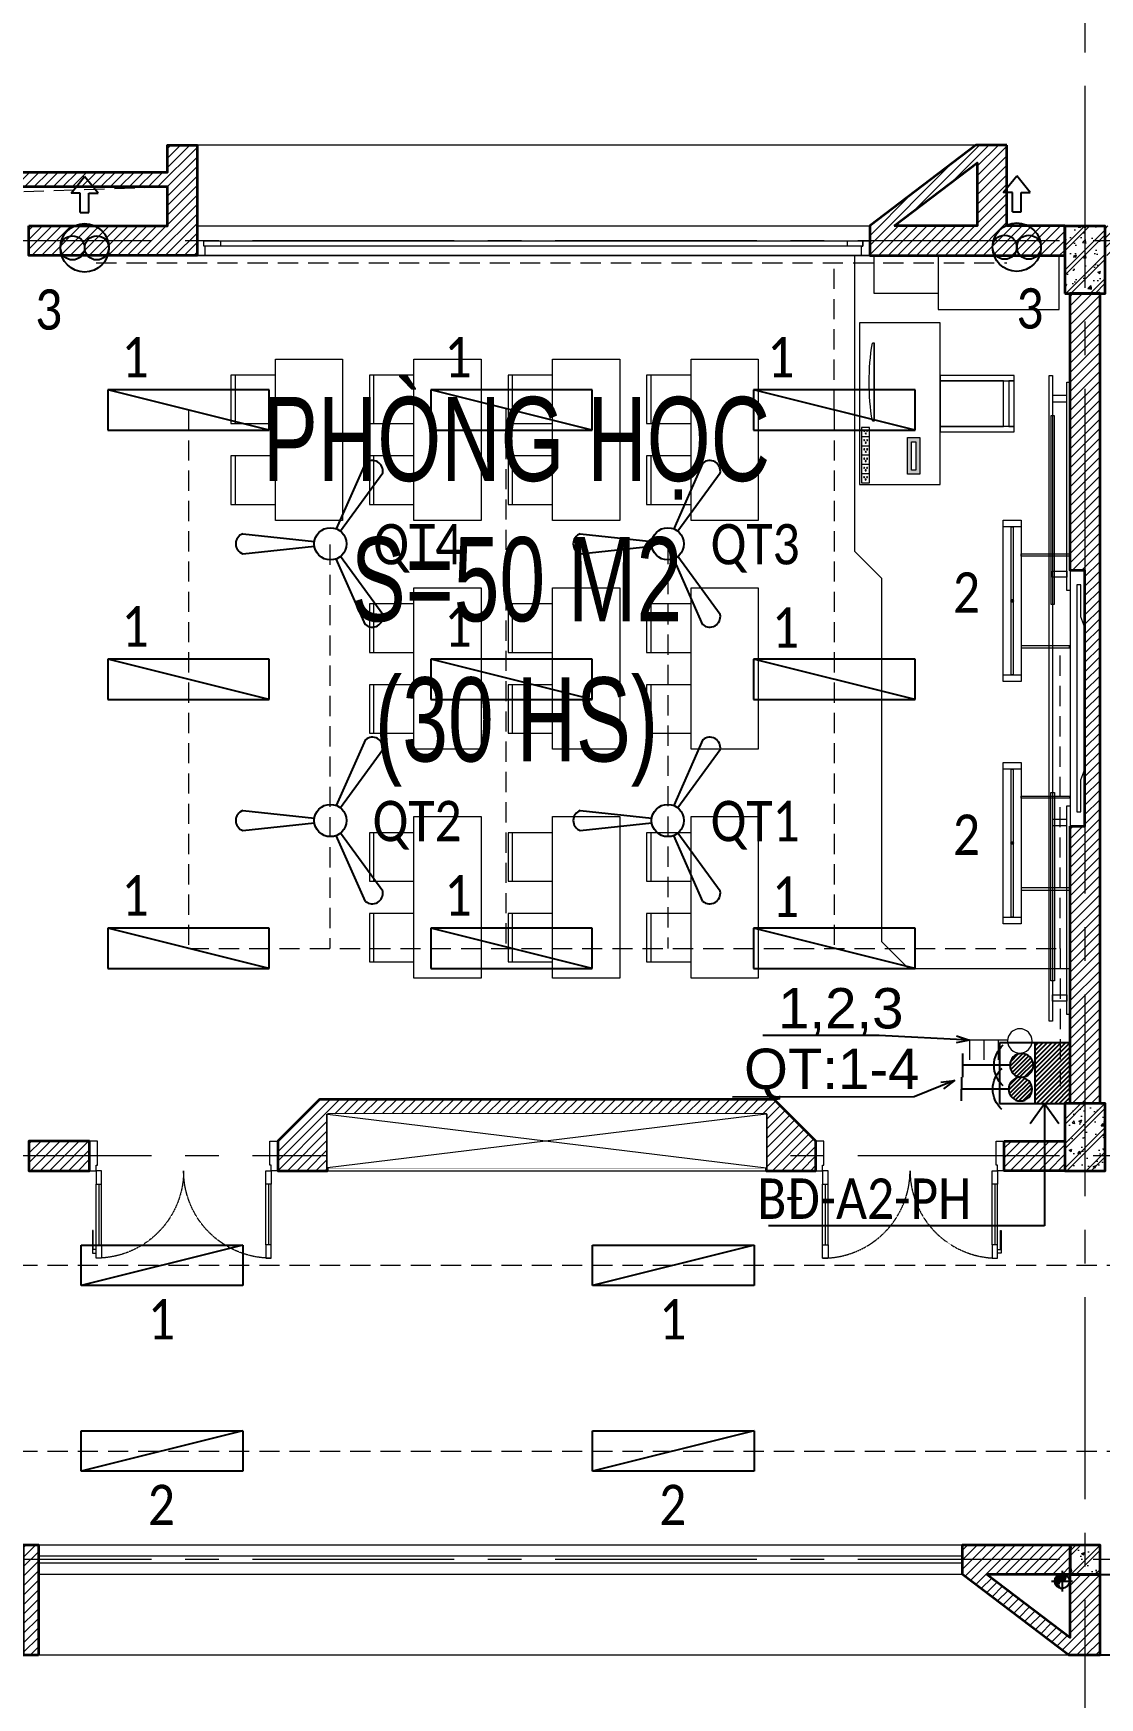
# Model space of a CAD drawing. Header units: millimetres. Extents: x 18326 to 214271, y -298828 to -198730.
# Drawn here: x 59529 to 67457, y -221956 to -209588 of the extents above; entities that cross this region are included whole.
import ezdxf
from ezdxf.enums import TextEntityAlignment as Align

# ---------------------------------------------------------------- set-up
doc = ezdxf.new("R2010")
doc.units = ezdxf.units.MM
doc.header["$LTSCALE"] = 20
doc.header["$MEASUREMENT"] = 0
for name, pattern in [('DASHED2', [0.375, 0.25, -0.125]), ('HIDDEN', [0.375, 0.25, -0.125]), ('xref LC GK$0$CENTER2', [1.125, 0.75, -0.125, 0.125, -0.125]), ('xref_mb.A2$0$2.Mat bang dien hinh$0$ACAD_ISO08W100', [36, 24, -3, 6, -3]), ('xref_mb.A2$0$HIDDEN', [0.375, 0.25, -0.125])]:
    doc.linetypes.add(name, pattern=pattern)
doc.layers.get('0').update_dxf_attribs({"lineweight": 0})
doc.layers.get('Defpoints').update_dxf_attribs({"color": 1, "lineweight": 25})
for name, color, linetype in [('!Cetech-TBD', 2, 'Continuous'), ('11TBDIEN', 6, 'Continuous'), ('CDC-E', 2, 'Continuous'), ('CDC-E-Equip', 2, 'Continuous'), ('CDC-E-Note', 3, 'Continuous'), ('CETECH-E-Switch', 2, 'Continuous'), ('CETECH-TBD', 2, 'Continuous'), ('NETDEP', 2, 'Continuous'), ('TBD', 2, 'Continuous'), ('TEXT', 7, 'Continuous'), ('xref_mb.A2$0$1.TH_TM', 5, 'xref_mb.A2$0$TM'), ('xref_mb.A2$0$KV-Net thay 3', 251, 'Continuous')]:
    doc.layers.add(name, color=color, linetype=linetype)
for name, color, linetype, lineweight in [('0.MAU XANH- DAY DIEN', 3, 'HIDDEN', 20), ('1.5 Thiết bị điện', 2, 'Continuous', 9), ('IBST-E-Chieu sang', 2, 'Continuous', 9), ('KV-Cay xanh', 78, 'Continuous', 5), ('KV-Ky hieu', 30, 'Continuous', 0), ('KV-Text', 7, 'Continuous', 25), ('xref LC GK$0$KV-Net truc', 251, 'xref LC GK$0$CENTER2', 9), ('xref_mb.A2$0$KV-Cat be tong', 6, 'Continuous', 35), ('xref_mb.A2$0$KV-Cat tuong', 4, 'Continuous', 35), ('xref_mb.A2$0$KV-Cua', 34, 'Continuous', 13), ('xref_mb.A2$0$KV-Hatch', 179, 'Continuous', 5), ('xref_mb.A2$0$KV-Net khuat', 165, 'xref_mb.A2$0$HIDDEN', 9), ('xref_mb.A2$0$KV-Net thay 1', 9, 'Continuous', 20), ('xref_mb.A2$0$KV-Net thay 2', 8, 'Continuous', 13), ('xref_mb.A2$0$KV-Noi that', 35, 'Continuous', 9), ('xref_mb.A2$0$KV-Thiet bi', 59, 'Continuous', 9)]:
    doc.layers.add(name, color=color, linetype=linetype, lineweight=lineweight)
doc.styles.add('aa', font='vncc-sim.shx', dxfattribs={"width": 0.7})
doc.styles.add('AN - Arial', font='arial.ttf')
doc.styles.add('KT', font='vnsimli.shx', dxfattribs={"width": 0.72})
doc.styles.add('uv-abc', font='calibril.ttf', dxfattribs={"width": 0.85})
doc.styles.add('VN', font='arial.ttf', dxfattribs={"width": 0.7})
doc.styles.add('xref_mb.A2$0$TEXT LINE TYPE-UV ABC', font='uv-abc.shx')
doc.linetypes.add('xref_mb.A2$0$TM', pattern='A,16.5,-4,["M",xref_mb.A2$0$TEXT LINE TYPE-UV ABC,S=3,R=0,X=-1.3,Y=-1.3],-4', length=24.5)
doc.dimstyles.new('A2-1-140', dxfattribs={"dimscale": 100, "dimtxt": 3, "dimasz": 1.5, "dimexe": 0.7, "dimexo": 0, "dimgap": 0.5, "dimtad": 1, "dimdec": 0, "dimrnd": 50, "dimzin": 13, "dimdsep": 46, "dimtxsty": 'KT', "dimblk1": 'ARCHTICK', "dimblk2": 'ARCHTICK', "dimsah": 1, "dimcen": 0, "dimdle": 0.7, "dimclrd": 1, "dimclre": 1, "dimclrt": 3, "dimadec": 0, "dimazin": 0, "dimtfac": 1.222222, "dimtdec": 0, "dimtix": 1, "dimtmove": 2, "dimatfit": 3, "dimldrblk": 'ARCHTICK', "dimfxl": 5, "dimfxlon": 1, "dimtolj": 1, "dimtzin": 13, "dimarcsym": 0})
doc.dimstyles.new('Dim DHKK', dxfattribs={"dimscale": 100, "dimtxt": 2, "dimasz": 1, "dimexe": 1, "dimexo": 1, "dimgap": 0.7, "dimtad": 1, "dimtoh": 1, "dimdec": 0, "dimzin": 12, "dimdsep": 46, "dimtxsty": 'aa', "dimblk": 'ARCHTICK', "dimcen": 1, "dimdle": 1, "dimclrd": 7, "dimclre": 7, "dimclrt": 1, "dimadec": 0, "dimazin": 0, "dimtfac": 1, "dimtdec": 0, "dimtofl": 0, "dimtmove": 2, "dimatfit": 3, "dimldrblk": 'OPEN90', "dimfxl": 1, "dimfxlon": 1, "dimtolj": 1, "dimtzin": 12, "dimarcsym": 0})
pattern_1 = [(50, (0, 0), (215.178055, -18.82564), [22.5, -247.5]), (355, (0, 0), (-41.6254, 225.65764), [18, -198]), (100.4514, (17.93, -1.57), (173.552815, 206.83186), [19.12206, -210.342634]), (46.1842, (0, 60), (320.172315, -49.6557), [33.75, -371.25]), (96.6356, (26.68, 55.86), (280.39881, 292.23536), [28.68309, -315.5139]), (351.1842, (0, 60), (280.39858, 292.23558), [27, -297]), (21, (30, 45), (179.072116, -120.785667), [22.5, -247.5]), (326, (30, 45), (72.9946, 217.545014), [18, -198]), (71.4514, (44.92, 34.93), (252.06679, 96.75915), [19.12206, -210.342634]), (37.5, (0, 0), (3.6479566, 99.868156), [0, -195.6, 0, -201, 0, -198.75]), (7.5, (0, 0), (78.920861, 118.323514), [0, -114.6, 0, -191.1, 0, -75.75]), (327.5, (-66.9, 0), (160.146731, -6.7664615), [0, -75, 0, -234, 0, -310.5]), (317.5, (-96.9, 0), (174.95585, 30.031495), [0, -97.5, 0, -155.4, 0, -220.5]), (45, (0, 0), (-90.156115, 90.156115), []), (45, (0, 36.75), (-90.156115, 90.156115), [])]

# ---------------------------------------------------------------- blocks, each defined once
blk = doc.blocks.new('T3RQƯ')
at = {"layer": 'KV-Text', "color": 8, "insert": (14568, 11805), "char_height": 625, "width": 7837.78, "attachment_point": 1, "style": 'VN'}
blk.add_mtext('\\A1;\\pxqc;PHÒNG HỌC\\PS=50 M2 \\P(30 HS)', dxfattribs=at)
blk = doc.blocks.new('t3')
at = {"layer": 'KV-Text', "color": 8, "xscale": 0.003999999956183369, "yscale": 0.003999999956183369, "zscale": 0.003999999956183369}
blk.add_blockref('T3RQƯ', (7.351, 232.338), dxfattribs=at)
blk = doc.blocks.new('_ARCHTICK')
at = {"color": 8, "const_width": 0.15}
blk.add_lwpolyline([(-0.5, -0.5), (0.5, 0.5)], dxfattribs=at)
blk = doc.blocks.new('l57')
at = {"layer": '!Cetech-TBD'}
for p, q in [((-600, 150), (600, 150)), ((600, 150), (-600, -150)), ((-600, -150), (-600, 150)), ((600, 150), (600, -150)), ((600, -150), (-600, -150))]:
    blk.add_line(p, q, dxfattribs=at)
blk = doc.blocks.new('pa6')
at = {"layer": 'CDC-E'}
h = blk.add_hatch(dxfattribs=at)
h.set_pattern_fill('ANSI31', scale=5)
h.set_pattern_definition([(45, (0, 0), (-11.2253, 11.2253), [])])
h.paths.add_polyline_path([(150, 175), (-150, 175), (-150, 0), (150, 0)])
for p, q in [((-150, 350), (150, 350)), ((-150, 0), (-150, 350)), ((150, 350), (150, 0)), ((-150, 175), (150, 175)), ((150, 0), (-150, 0))]:
    blk.add_line(p, q, dxfattribs=at)
blk = doc.blocks.new('*X544')
at = {"color": 0}
for p, q in [((11475, 51568), (11557, 51650)), ((11479, 51598), (11527, 51646)), ((11480, 51547), (11578, 51645)), ((11490, 51530), (11595, 51635)), ((11503, 51516), (11609, 51622)), ((11520, 51506), (11619, 51605)), ((11540, 51501), (11624, 51585)), ((11568, 51502), (11623, 51557))]:
    blk.add_line(p, q, dxfattribs=at)
blk = doc.blocks.new('S14')
at = {"layer": '!Cetech-TBD'}
for p, q in [((-75, 375), (75, 375)), ((0, 75), (0, 375))]:
    blk.add_line(p, q, dxfattribs=at)
blk.add_circle((0, 0), 75, dxfattribs=at)
blk.add_arc((0, 0), 175, 41.8103, 138.1897, dxfattribs=at)
blk.add_blockref('*X544', (-11550, -51575), dxfattribs=at)
blk = doc.blocks.new('q1')
at = {"layer": 'TBD', "linetype": 'ByBlock'}
for p, q in [((-75, 651), (-18, 119)), ((75, 651), (18, 119)), ((-601, -260), (-112, -44)), ((-526, -390), (-94, -75)), ((526, -390), (94, -75)), ((601, -260), (112, -44))]:
    blk.add_line(p, q, dxfattribs=at)
blk.add_circle((0, 0), 120, dxfattribs=at)
for centre, start, end in [((0, 623), 20.3028, 159.6972), ((-539, -311), 140.3028, 279.6972), ((539, -311), 260.3028, 39.6972)]:
    blk.add_arc(centre, 80, start, end, dxfattribs=at)
blk = doc.blocks.new('DEN CHIEU BANGTAOTHEM')
for p, q in [((-829, -694), (-829, -509)), ((-829, -509), (-759, -509)), ((-829, -694), (-829, -509)), ((-829, -509), (840, -509)), ((-759, -509), (-759, -694)), ((770, -694), (770, -509)), ((770, -509), (840, -509)), ((840, -509), (840, -694)), ((840, -509), (840, -694)), ((-759, -591), (770, -591)), ((-759, -612), (-759, -591)), ((770, -612), (-759, -612)), ((770, -591), (770, -612)), ((-759, -694), (-829, -694)), ((840, -694), (-829, -694)), ((840, -694), (770, -694))]:
    blk.add_line(p, q)
at = {"elevation": 0}
for points in [[(-458, -9), (-458, -509), (-479, -509), (-479, -9)], [(469, -9), (469, -509), (490, -509), (490, -9)]]:
    blk.add_lwpolyline(points, close=True, dxfattribs=at)
at = {"layer": 'Defpoints'}
blk.add_circle((5, -602), 9.3, dxfattribs=at)
blk = doc.blocks.new('Cong tac 3 - 1 chieu')
blk.add_line((50, 56), (214, 221))
for points in [[(214, 221), (299, 137)], [(153, 159), (238, 74)], [(91, 97), (176, 12)]]:
    blk.add_lwpolyline(points)
blk.add_circle((0, 0), 74.9)
blk = doc.blocks.new('*U570')
at = {"rotation": 349.4154363675875}
blk.add_blockref('Cong tac 3 - 1 chieu', (0, 0), dxfattribs=at)
blk = doc.blocks.new('QTRTUONG')
for centre, radius in [((-3.78, -2.92), 1.6), ((-3.78, -2.12), 0.798), ((-3.78, -3.72), 0.798)]:
    blk.add_circle(centre, radius)
blk = doc.blocks.new('quat gio1')
for p, q in [((114, 25.4), (114, -25.4)), ((114, 25.4), (228.6, 25.4)), ((228.6, 79.5), (327.3, 0)), ((228.6, 25.4), (228.6, 79.5)), ((114, -25.4), (228.6, -25.4)), ((228.6, -79.5), (327.3, 0)), ((228.6, -25.4), (228.6, -79.5))]:
    blk.add_line(p, q)
at = {"xscale": 89.50243443385698, "yscale": 89.50243443385698, "zscale": 89.50243443385698}
blk.add_blockref('QTRTUONG', (243, 261.2), dxfattribs=at)
blk = doc.blocks.new('xref LC GK$0$LC')
at = {"layer": 'xref LC GK$0$KV-Net truc', "color": 8, "ltscale": 100}
for points in [[(37000, 10100), (37000, -15500)], [(117812, -2300), (-10253, -2300)], [(117812, -9100), (-10253, -9100)], [(117812, -12100), (-10253, -12100)]]:
    blk.add_lwpolyline(points, dxfattribs=at)
blk = doc.blocks.new('*U205')
at = {"color": 8, "linetype": 'Continuous'}
for p, q in [((70, 100), (70, 550)), ((1330, 100), (1330, 550))]:
    blk.add_line(p, q, dxfattribs=at)
at = {"color": 8}
for p, q in [((90, 550), (90, 100)), ((1310, 550), (1310, 100))]:
    blk.add_line(p, q, dxfattribs=at)
for points in [[(50, 550), (90, 550), (90, 650), (50, 650), (50, 550)], [(1350, 550), (1310, 550), (1310, 650), (1350, 650), (1350, 550)], [(50, 553), (50, 100)], [(1350, 553), (1350, 100)], [(50, 100), (90, 100), (90, 0), (50, 0), (50, 100)], [(1350, 100), (1310, 100), (1310, 0), (1350, 0), (1350, 100)]]:
    blk.add_lwpolyline(points, dxfattribs=at)
at = {"color": 8, "linetype": 'xref_mb.A2$0$HIDDEN', "ltscale": 0.2}
for points in [[(700, 0, 0.414214), (50, 650, 0.414214)], [(700, 0, -0.414214), (1350, 650, -0.414214)]]:
    blk.add_lwpolyline(points, format="xyb", dxfattribs=at)
at = {"color": 8}
for points in [[(22, 445), (22, 614), (50, 614), (50, 586), (27, 586), (27, 445)], [(0, 0), (50, 0), (50, -40), (60, -40), (60, -220), (0, -220)], [(1400, 0), (1350, 0), (1350, -40), (1340, -40), (1340, -220), (1400, -220)]]:
    blk.add_lwpolyline(points, close=True, dxfattribs=at)
blk = doc.blocks.new('xref_mb.A2$0$Module TX1')
at = {"layer": 'xref_mb.A2$0$KV-Hatch'}
h = blk.add_hatch(dxfattribs=at)
h.set_pattern_fill('ANSI31', color=8, scale=400)
h.set_pattern_definition([(45, (-63346.89, -117945.025), (-35.355339, 35.355339), [])])
h.paths.add_polyline_path([(-3400, 235), (-3850, 235), (-3850, 15), (-3400, 15)])
h.paths.add_polyline_path([(-1630, 435), (1630, 435), (1630, 15), (2000, 15), (2000, 235), (1690, 545), (-1690, 545), (-2000, 235), (-2000, 15), (-1630, 15)])
h.paths.add_polyline_path([(3400, 235), (3850, 235), (3850, 15), (3400, 15)])
at = {"layer": 'xref_mb.A2$0$KV-Cat tuong', "color": 8}
for points in [[(-1630, 435), (1630, 435), (1630, 15), (2000, 15), (2000, 235), (1690, 545), (-1690, 545), (-2000, 235), (-2000, 15), (-1630, 15)], [(-3400, 235), (-3850, 235), (-3850, 15), (-3400, 15)], [(3400, 235), (3850, 235), (3850, 15), (3400, 15)]]:
    blk.add_lwpolyline(points, close=True, dxfattribs=at)
at = {"layer": 'xref_mb.A2$0$KV-Thiet bi', "color": 8}
blk.add_line((-1630, 15), (1630, 15), dxfattribs=at)
at = {"layer": 'xref_mb.A2$0$KV-Cua', "color": 8, "xscale": -1, "rotation": 180}
blk.add_blockref('*U205', (-3400, 15), dxfattribs=at)
at = {"layer": 'xref_mb.A2$0$KV-Cua', "color": 8, "rotation": 180}
blk.add_blockref('*U205', (3400, 15), dxfattribs=at)
blk = doc.blocks.new('*U196')
at = {"color": 8}
for p, q in [((-110, 3740), (-110, -1140)), ((-220, 3625), (-220, -1035)), ((-180, -1035), (-180, 3625)), ((-220, -1200), (-110, -1200))]:
    blk.add_line(p, q, dxfattribs=at)
for points in [[(-220, 3800), (-110, 3800), (-110, 3740), (-110, 3740), (-110, 3740), (-180, 3740), (-180, 3750), (-220, 3750)], [(-180, 3750), (-220, 3750), (-220, 3625), (-180, 3625)], [(-180, -1035), (-220, -1035), (-220, -1150), (-180, -1150)], [(-220, -1200), (-110, -1200), (-110, -1140), (-110, -1140), (-110, -1140), (-180, -1140), (-180, -1150), (-220, -1150)]]:
    blk.add_lwpolyline(points, close=True, dxfattribs=at)
blk = doc.blocks.new('xref_mb.A2$0$Module TX2C')
at = {"layer": 'xref_mb.A2$0$KV-Hatch'}
h = blk.add_hatch(dxfattribs=at)
h.set_pattern_fill('ANSI31', color=8, scale=400)
h.set_pattern_definition([(45, (-76471.89, 210604.975), (-35.355339, 35.355339), [])])
h.paths.add_polyline_path([(-16975, -415), (-15945, -415), (-15945, -125), (-18215, -125), (-18215, -415), (-17275, -415), (-17275, -635), (-18325, -635), (-18325, -15), (-15945, -15), (-15945, 185), (-15725, 185), (-15725, -635), (-16975, -635)])
h.paths.add_polyline_path([(-9705, 185), (-9935, 185), (-10725, -415), (-10725, -635), (-9275, -635), (-9275, -415), (-9705, -415)])
h.paths.add_polyline_path([(-10543, -415), (-9925, 54), (-9925, -415)], flags=16)
h.paths.add_polyline_path([(-8245, -415), (-8975, -415), (-8975, -635), (-8245, -635)])
h.paths.add_polyline_path([(-3135, -415), (-1275, -415), (-1275, -635), (-3245, -635), (-3245, -15), (25, -15), (25, -415), (-85, -415), (-85, -125), (-1015, -125), (-1015, -415), (-1235, -415), (-1235, -125), (-3135, -125)])
at = {"layer": 'xref_mb.A2$0$KV-Cat tuong', "color": 8}
blk.add_lwpolyline([(-16975, -415), (-15945, -415), (-15945, -125), (-18215, -125), (-18215, -415), (-17275, -415), (-17275, -635), (-18325, -635), (-18325, -15), (-15945, -15), (-15945, 185), (-15725, 185), (-15725, -635), (-16975, -635), (-16975, -415)], dxfattribs=at)
for points in [[(-9705, 185), (-9935, 185), (-10725, -415), (-10725, -635), (-9275, -635), (-9275, -415), (-9705, -415)], [(-10543, -415), (-9925, 54), (-9925, -415)]]:
    blk.add_lwpolyline(points, close=True, dxfattribs=at)
at = {"layer": 'xref_mb.A2$0$KV-Net thay 2', "color": 8}
blk.add_line((-9935, 185), (-15725, 185), dxfattribs=at)
blk.add_lwpolyline([(-15725, -415), (-10725, -415), (-10725, -635), (-15725, -635)], close=True, dxfattribs=at)
at = {"layer": 'xref_mb.A2$0$KV-Cua', "color": 8, "xscale": -1, "rotation": 90}
blk.add_blockref('*U196', (-11925, -745), dxfattribs=at)
blk = doc.blocks.new('*U216')
at = {"color": 8}
blk.add_lwpolyline([(-6870, 0), (0, 0), (0, 50), (-6870, 50)], close=True, dxfattribs=at)
blk = doc.blocks.new('xref_mb.A2$0$TXBG')
at = {"layer": 'xref_mb.A2$0$KV-Hatch'}
h = blk.add_hatch(dxfattribs=at)
h.set_pattern_fill('ANSI31', color=8, scale=400)
h.set_pattern_definition([(45, (-59346.89, -121470.025), (-35.355339, 35.355339), [])])
h.paths.add_polyline_path([(-110, -950), (0, -950), (0, 950), (-110, 950), (-110, 3010), (110, 3010), (110, -3010), (-110, -3010)])
at = {"layer": 'xref_mb.A2$0$KV-Cat tuong', "color": 8}
blk.add_lwpolyline([(-110, -950), (0, -950), (0, 950), (-110, 950), (-110, 3010), (110, 3010), (110, -3010), (-110, -3010)], close=True, dxfattribs=at)
blk = doc.blocks.new('xref_mb.A2$0$cot30x50')
at = {"layer": 'xref_mb.A2$0$KV-Hatch'}
h = blk.add_hatch(dxfattribs=at)
h.set_pattern_fill('CHAU-01', color=8, scale=30, pattern_type=2)
h.set_pattern_definition(pattern_1)
h.paths.add_polyline_path([(-778332, 133391), (-778632, 133391), (-778632, 132891), (-778332, 132891)])
at = {"layer": 'xref_mb.A2$0$KV-Cat be tong', "color": 8}
blk.add_lwpolyline([(-778632, 132891), (-778332, 132891), (-778332, 133391), (-778632, 133391)], close=True, dxfattribs=at)
blk = doc.blocks.new('xref_mb.A2$0$cot22x22')
at = {"layer": 'xref_mb.A2$0$KV-Hatch'}
h = blk.add_hatch(dxfattribs=at)
h.set_pattern_fill('CHAU-01', color=8, scale=30, pattern_type=2)
h.set_pattern_definition(pattern_1)
h.paths.add_polyline_path([(-301545, 85409), (-301545, 85629), (-301765, 85629), (-301765, 85409)])
at = {"layer": 'xref_mb.A2$0$KV-Cat be tong', "color": 8}
blk.add_lwpolyline([(-301765, 85629), (-301545, 85629), (-301545, 85409), (-301765, 85409)], close=True, dxfattribs=at)
blk = doc.blocks.new('xref_mb.A2$0$dvct1')
at = {"layer": 'xref_mb.A2$0$KV-Cat be tong', "color": 8}
for name, p in [('xref_mb.A2$0$cot30x50', (1321388, -124760)), ('xref_mb.A2$0$cot30x50', (1321388, -131280)), ('xref_mb.A2$0$cot22x22', (844561, -86797))]:
    blk.add_blockref(name, p, dxfattribs=at)
blk = doc.blocks.new('xref_mb.A2$0$LCT1')
at = {"layer": 'xref_mb.A2$0$KV-Cat be tong', "color": 8}
blk.add_blockref('xref_mb.A2$0$dvct1', (-526906, -8522), dxfattribs=at)
blk = doc.blocks.new('xref_mb.A2$0$ghe vi tinh giao vien')
at = {"color": 8}
for points in [[(-170, 0), (-170, 550), (-210, 550), (-210, 0)], [(170, 550), (-170, 550), (-170, 510), (170, 510)], [(210, 0), (210, 550), (170, 550), (170, 0)], [(170, 0), (170, 470), (-170, 470), (-170, 0)]]:
    blk.add_lwpolyline(points, close=True, dxfattribs=at)
blk = doc.blocks.new('xref_mb.A2$0$MT XACH TAY')
at = {"layer": 'xref_mb.A2$0$KV-Noi that', "color": 8}
for p, q in [((1945309, 219420, 0), (1945309, 219432, 0)), ((1945309, 219416, 0), (1945309, 219428, 0)), ((1945885, 219420, 0), (1945309, 219420, 0)), ((1945885, 219416, 0), (1945309, 219416, 0)), ((1945885, 219432, 0), (1945885, 219420, 0)), ((1945885, 219428, 0), (1945885, 219416, 0))]:
    blk.add_line(p, q, dxfattribs=at)
blk.add_arc((1945597, 217716, 0), 1740, 80.4727, 99.5273, dxfattribs=at)
blk = doc.blocks.new('xref_mb.A2$0$O cam HDMI')
at = {"layer": 'xref_mb.A2$0$KV-Noi that'}
h = blk.add_hatch(color=8, dxfattribs=at)
h.dxf.hatch_style = 1
h.paths.add_polyline_path([(-227, 108), (227, 108), (227, -47), (-227, -47)])
h.paths.add_polyline_path([(-176, 57), (176, 57), (176, 3), (-176, 3)], flags=16)
at = {"layer": 'xref_mb.A2$0$KV-Noi that', "color": 8}
for points in [[(-227, 108), (227, 108), (227, -47), (-227, -47)], [(-176, 57), (176, 57), (176, 3), (-176, 3)]]:
    blk.add_lwpolyline(points, close=True, dxfattribs=at)
blk = doc.blocks.new('xref_mb.A2$0$o dien 6d')
at = {"layer": 'xref_mb.A2$0$KV-Noi that', "color": 8}
for p, q in [((5842818, -64279), (5842818, -64329)), ((5842875, -64279), (5842875, -64329)), ((5842932, -64279), (5842932, -64329)), ((5842989, -64279), (5842989, -64329)), ((5843046, -64279), (5843046, -64329)), ((5843104, -64279), (5843104, -64329))]:
    blk.add_line(p, q, dxfattribs=at)
blk.add_lwpolyline([(5843104, -64279), (5843104, -64329), (5842761, -64329), (5842761, -64279)], close=True, dxfattribs=at)
for centre in [(5842783, -64296), (5842783, -64314), (5842799, -64305), (5842840, -64296), (5842840, -64314), (5842856, -64305), (5842897, -64296), (5842897, -64314), (5842913, -64305), (5842955, -64296), (5842955, -64314), (5842970, -64305), (5843012, -64296), (5843012, -64314), (5843027, -64305), (5843069, -64296), (5843069, -64314), (5843084, -64305)]:
    blk.add_ellipse(centre, major_axis=(3.23, 0), ratio=1, dxfattribs=at)
blk = doc.blocks.new('xref_mb.A2$0$A$Cb15db4b7')
at = {"color": 8}
blk.add_line((50, 155), (4750, 155), dxfattribs=at)
for points in [[(3242.5, 235), (3005, 235), (2927, 265), (1873, 265), (1795, 235), (1557.5, 235), (1557.5, 205), (3242.5, 205)], [(50, 155), (1600, 155), (1600, 130), (50, 130)], [(150, 25), (196, 25), (196, 130), (150, 130)], [(1500, 25), (1454, 25), (1454, 130), (1500, 130)], [(3200, 155), (4750, 155), (4750, 130), (3200, 130)], [(3300, 25), (3346, 25), (3346, 130), (3300, 130)], [(4650, 25), (4604, 25), (4604, 130), (4650, 130)], [(0, 25), (4800, 25), (4800, 0), (0, 0)], [(1700, 37.5), (300, 37.5), (300, 12.5), (1700, 12.5)], [(3100, 37.5), (4500, 37.5), (4500, 12.5), (3100, 12.5)]]:
    blk.add_lwpolyline(points, close=True, dxfattribs=at)
blk = doc.blocks.new('xref_mb.A2$0$SFĐÁ12')
at = {"layer": 'xref_mb.A2$0$KV-Noi that', "color": 8}
for points in [[(150, 110), (150, 390), (110, 390), (110, 5410), (1310, 5410), (1510, 5210), (1510, 2510), (1710, 2310), (1710, 110)], [(1075, 1810), (1075, 610), (1675, 610), (1675, 1810)], [(1092, 510), (192, 510), (192, 110), (1092, 110)], [(1092, 393), (1566, 393), (1566, 110), (1092, 110)]]:
    blk.add_lwpolyline(points, close=True, dxfattribs=at)
at = {"color": 8}
for name, p, xscale, yscale, zscale, rotation in [('xref_mb.A2$0$O cam HDMI', (1255, 1599), 0.600000000000003, 0.600000000000003, 0.600000000000003, 270), ('xref_mb.A2$0$o dien 6d', (60278, -7010106), -1.200000000000005, 1.200000000000005, 1.200000000000002, 269.8486810506511)]:
    blk.add_blockref(name, p, dxfattribs=dict(at, xscale=xscale, yscale=yscale, zscale=zscale, rotation=rotation))
at = {"color": 8, "xscale": -1, "rotation": 270}
blk.add_blockref('xref_mb.A2$0$MT XACH TAY', (-217852, -1944547), dxfattribs=at)
at = {"layer": 'xref_mb.A2$0$KV-Noi that', "color": 8, "rotation": 90}
for name, p in [('xref_mb.A2$0$A$Cb15db4b7', (265, 1000)), ('xref_mb.A2$0$ghe vi tinh giao vien', (1075, 1210))]:
    blk.add_blockref(name, p, dxfattribs=at)
blk = doc.blocks.new('xref_mb.A2$0$LOPCB')
at = {"color": 8}
for p, q in [((3103, 4870), (3103, 5230)), ((4133, 4870), (4133, 5230)), ((5163, 4870), (5163, 5230)), ((3103, 4270), (3103, 4630)), ((4133, 4270), (4133, 4630)), ((5163, 4270), (5163, 4630)), ((3103, 3170), (3103, 3530)), ((4133, 3170), (4133, 3530)), ((5163, 3170), (5163, 3530)), ((3103, 2570), (3103, 2930)), ((4133, 2570), (4133, 2930)), ((5163, 2570), (5163, 2930)), ((3103, 1470), (3103, 1830)), ((4133, 1470), (4133, 1830)), ((5163, 1470), (5163, 1830)), ((6193, 1470), (6193, 1830)), ((3103, 870), (3103, 1230)), ((4133, 870), (4133, 1230)), ((5163, 870), (5163, 1230)), ((6193, 870), (6193, 1230))]:
    blk.add_line(p, q, dxfattribs=at)
for points in [[(2245, 6761), (5505, 6761), (5505, 6361), (2245, 6361)], [(2303, 5350), (2803, 5350), (2803, 4150), (2303, 4150)], [(3333, 5350), (3833, 5350), (3833, 4150), (3333, 4150)], [(4363, 5350), (4863, 5350), (4863, 4150), (4363, 4150)], [(2803, 4870), (3133, 4870), (3133, 5230), (2803, 5230)], [(3833, 4870), (4163, 4870), (4163, 5230), (3833, 5230)], [(4863, 4870), (5193, 4870), (5193, 5230), (4863, 5230)], [(2803, 4270), (3133, 4270), (3133, 4630), (2803, 4630)], [(3833, 4270), (4163, 4270), (4163, 4630), (3833, 4630)], [(4863, 4270), (5193, 4270), (5193, 4630), (4863, 4630)], [(2303, 3650), (2803, 3650), (2803, 2450), (2303, 2450)], [(3333, 3650), (3833, 3650), (3833, 2450), (3333, 2450)], [(4363, 3650), (4863, 3650), (4863, 2450), (4363, 2450)], [(2803, 3170), (3133, 3170), (3133, 3530), (2803, 3530)], [(3833, 3170), (4163, 3170), (4163, 3530), (3833, 3530)], [(4863, 3170), (5193, 3170), (5193, 3530), (4863, 3530)], [(2803, 2570), (3133, 2570), (3133, 2930), (2803, 2930)], [(3833, 2570), (4163, 2570), (4163, 2930), (3833, 2930)], [(4863, 2570), (5193, 2570), (5193, 2930), (4863, 2930)], [(2303, 1950), (2803, 1950), (2803, 750), (2303, 750)], [(3333, 1950), (3833, 1950), (3833, 750), (3333, 750)], [(4363, 1950), (4863, 1950), (4863, 750), (4363, 750)], [(5393, 1950), (5893, 1950), (5893, 750), (5393, 750)], [(2803, 1470), (3133, 1470), (3133, 1830), (2803, 1830)], [(3833, 1470), (4163, 1470), (4163, 1830), (3833, 1830)], [(4863, 1470), (5193, 1470), (5193, 1830), (4863, 1830)], [(5893, 1470), (6223, 1470), (6223, 1830), (5893, 1830)], [(2803, 870), (3133, 870), (3133, 1230), (2803, 1230)], [(3833, 870), (4163, 870), (4163, 1230), (3833, 1230)], [(4863, 870), (5193, 870), (5193, 1230), (4863, 1230)], [(5893, 870), (6223, 870), (6223, 1230), (5893, 1230)]]:
    blk.add_lwpolyline(points, close=True, dxfattribs=at)
at = {"layer": 'xref_mb.A2$0$KV-Cat tuong', "color": 8}
blk.add_blockref('xref_mb.A2$0$SFĐÁ12', (-125, -129), dxfattribs=at)
at = {"color": 8}
blk.add_wipeout([(2245, 6761), (2245, 6361), (5505, 6361), (5505, 6761)], dxfattribs=at)
for p, q in [((2245, 6361), (5505, 6761)), ((5505, 6361), (2245, 6761))]:
    blk.add_line(p, q, dxfattribs=at)
blk = doc.blocks.new('xref_mb.A2$0$od')
at = {"ltscale": 10}
h = blk.add_hatch(dxfattribs=at)
h.set_pattern_fill('ANSI31', color=8, scale=0.5, style=0)
h.set_pattern_definition([(45, (-2211.68692, 549.289586), (-0.0441941738, 0.0441941738), [])])
h.paths.add_polyline_path([(-0.62, 0, -0.414214), (0, 0.62), (0, 0)])
h.paths.add_polyline_path([(0, -0.62, -0.414214), (-0.62, 0), (0, 0, 1)])
h.paths.add_polyline_path([(0, 0), (0, 0.62, -1)])
at = {"color": 8, "linetype": 'xref_mb.A2$0$2.Mat bang dien hinh$0$ACAD_ISO08W100', "ltscale": 0.02}
for p, q in [((-0.88, 0), (0.88, 0)), ((0, 0.88), (0, -0.88))]:
    blk.add_line(p, q, dxfattribs=at)
at = {"color": 8, "linetype": 'Continuous', "ltscale": 10}
blk.add_circle((0, 0), 0.625, dxfattribs=at)
for centre, start, end in [((0, -0.31), 90, 270), ((0, 0.31), 270, 90)]:
    blk.add_arc(centre, 0.312, start, end, dxfattribs=at)
blk = doc.blocks.new('xref_mb.A2$0$A$Cfcf270b9')
at = {"layer": 'xref_mb.A2$0$1.TH_TM', "color": 8, "lineweight": 40, "ltscale": 0.25, "xscale": 87.99999999985768, "yscale": 87.99999999985768, "zscale": 87.99999999985768}
blk.add_blockref('xref_mb.A2$0$od', (-48170, -160), dxfattribs=at)

msp = doc.modelspace()

# ---------------------------------------------------------------- hatches: boundary and pattern name
at = {"layer": 'xref_mb.A2$0$KV-Hatch'}
h = msp.add_hatch(dxfattribs=at)
h.set_pattern_fill('ANSI31', color=8, scale=400)
h.paths.add_polyline_path([(112677, -220930), (115237, -220930), (115237, -220820), (112457, -220820), (112457, -221440), (115457, -221440), (115457, -221040), (115237, -221040), (115237, -221330), (112677, -221330)])
h.paths.add_polyline_path([(102627, -221640), (102737, -221640), (102737, -220820), (102627, -220820)])
h.paths.add_polyline_path([(99237, -221040), (99237, -221640), (99467, -221640), (100257, -221040), (100257, -220820), (99457, -220820), (99457, -221040), (100075, -221040), (99457, -221509), (99457, -221040)])
h.paths.add_polyline_path([(67457, -221040), (67457, -221640), (67227, -221640), (66437, -221040), (66437, -220820), (67237, -220820), (67237, -221040), (66619, -221040), (67237, -221509), (67237, -221040)])
h.paths.add_polyline_path([(56977, -220930), (59237, -220930), (59237, -220820), (56757, -220820), (56757, -221440), (59457, -221440), (59457, -221040), (59237, -221040), (59237, -221330), (56977, -221330)])
h.paths.add_polyline_path([(59567, -221640), (59457, -221640), (59457, -220820), (59567, -220820)])
h.paths.add_polyline_path([(51237, -221040), (51237, -221520), (50947, -221520), (50947, -220300), (51237, -220300), (51237, -220820), (51457, -220820), (51457, -220160), (50947, -220160), (50947, -219360), (51457, -219360), (51457, -219140), (50837, -219140), (50837, -221740), (51457, -221740), (51457, -221040)])
h.paths.add_polyline_path([(51457, -211520), (51237, -211520), (51237, -217540), (51457, -217540)])
h.paths.add_polyline_path([(52487, -211020), (51537, -211020), (51537, -211240), (52487, -211240)])
h.paths.add_polyline_path([(55647, -211020), (54987, -211020), (54987, -211240), (55647, -211240)])

# ---------------------------------------------------------------- linework, layer by layer
at = {"layer": '0.MAU XANH- DAY DIEN', "linetype": 'DASHED2', "ltscale": 30}
for points in [[(59998, -211293), (66767, -211293)], [(65484, -212388), (65484, -211293)], [(60684, -212388), (60684, -216388), (67162, -216388), (67162, -217411)], [(63041, -212377), (63041, -216377)], [(65484, -212388), (65484, -216388)], [(61733, -213387), (61733, -216388)], [(64246, -213382), (64246, -216388)], [(67162, -216388), (67162, -214154)], [(52885, -218743), (115347, -218743)], [(52885, -220123), (115347, -220123)]]:
    msp.add_lwpolyline(points, dxfattribs=at)
at = {"layer": 'xref_mb.A2$0$KV-Cat tuong', "color": 8}
msp.add_lwpolyline([(59567, -221640), (59457, -221640), (59457, -220820), (59567, -220820)], close=True, dxfattribs=at)
msp.add_lwpolyline([(67457, -221040), (67457, -221640), (67227, -221640), (66437, -221040), (66437, -220820), (67237, -220820), (67237, -221040), (66619, -221040), (67237, -221509), (67237, -221040), (67457, -221040)], dxfattribs=at)
at = {"layer": 'xref_mb.A2$0$KV-Net khuat', "color": 8, "ltscale": 30}
msp.add_lwpolyline([(58257, -211020), (58334, -210799), (60527, -210730)], dxfattribs=at)
at = {"layer": 'xref_mb.A2$0$KV-Net thay 2', "color": 8}
msp.add_line((67227, -221640), (59567, -221640), dxfattribs=at)
msp.add_lwpolyline([(59567, -220820), (66437, -220820), (66437, -221040), (59567, -221040)], close=True, dxfattribs=at)
at = {"layer": 'xref_mb.A2$0$KV-Net thay 3', "color": 8}
msp.add_lwpolyline([(72407, -221640), (67457, -221640), (67457, -221040), (72407, -221040)], close=True, dxfattribs=at)

# ---------------------------------------------------------------- block references
at = {"color": 8}
msp.add_blockref('xref_mb.A2$0$LCT1', (51347, -211130), dxfattribs=at)
at = {"xscale": -0.9999811998533592, "yscale": 0.9999811998533592, "zscale": 0.9999811998533592, "rotation": 180}
for p in [(60684, -212388), (63084, -212388), (65484, -212388), (60684, -214388), (63084, -214388), (65484, -214388), (60684, -216388), (63084, -216388), (65484, -216388)]:
    msp.add_blockref('l57', p, dxfattribs=at)
at = {"xscale": 0.9999811998533592, "yscale": 0.9999811998533592, "zscale": 0.9999811998533592}
for p in [(60486, -218743), (64287, -218743), (60486, -220123), (64287, -220123)]:
    msp.add_blockref('l57', p, dxfattribs=at)
at = {"layer": '1.5 Thiết bị điện', "xscale": 0.7190646153845159, "yscale": 0.7190646153845159, "zscale": 0.7190646153845159, "rotation": 270}
for p in [(67239, -213802), (67239, -215602)]:
    msp.add_blockref('DEN CHIEU BANGTAOTHEM', p, dxfattribs=at)
at = {"layer": '11TBDIEN', "xscale": 1.257052719486237, "yscale": 1.257052719486237, "zscale": 1.257052719486237, "rotation": 90}
for p in [(59911, -211063), (66840, -211058)]:
    msp.add_blockref('quat gio1', p, dxfattribs=at)
at = {"layer": 'CDC-E-Equip', "xscale": -1.5, "yscale": 1.5, "zscale": 1.5, "rotation": 89.99999999999997}
msp.add_blockref('pa6', (67237, -217315), dxfattribs=at)
at = {"layer": 'CETECH-E-Switch', "ltscale": 30, "rotation": 89.91899537877059}
for p, xscale, yscale, zscale in [((66876, -217257), -1.170150617869478, 1.170150617869478, 1.170150617869478), ((66867, -217434), -1.170150617869477, 1.170150617869477, 1.170150617869477)]:
    msp.add_blockref('S14', p, dxfattribs=dict(at, xscale=xscale, yscale=yscale, zscale=zscale))
at = {"layer": 'CETECH-TBD', "ltscale": 1000, "rotation": 89.99999999999999}
for p in [(61738, -213382), (64246, -213382), (61738, -215438), (64246, -215438)]:
    msp.add_blockref('q1', p, dxfattribs=at)
at = {"layer": 'IBST-E-Chieu sang', "xscale": -1.212631576989025, "yscale": 1.212631576989025, "zscale": 1.212631576989025, "rotation": 34.53555790885185}
msp.add_blockref('*U570', (66863, -217076), dxfattribs=at)
at = {"layer": 'KV-Cay xanh', "color": 8, "xscale": 250, "yscale": 250, "zscale": 250}
msp.add_blockref('t3', (42797, -282180), dxfattribs=at)
at = {"layer": 'xref LC GK$0$KV-Net truc', "color": 8}
msp.add_blockref('xref LC GK$0$LC', (30347, -208830), dxfattribs=at)
at = {"layer": 'xref_mb.A2$0$KV-Cat tuong', "color": 8}
for name, p in [('xref_mb.A2$0$TXBG', (67347, -214530)), ('xref_mb.A2$0$Module TX1', (63347, -218055))]:
    msp.add_blockref(name, p, dxfattribs=at)
at = {"layer": 'xref_mb.A2$0$KV-Net thay 1', "color": 8}
msp.add_blockref('xref_mb.A2$0$Module TX2C', (76472, -210605), dxfattribs=at)
at = {"layer": 'xref_mb.A2$0$KV-Thiet bi', "color": 8, "rotation": 180}
msp.add_blockref('*U216', (59567, -220905), dxfattribs=at)

# ---------------------------------------------------------------- texts
at = {"layer": 'CDC-E-Note', "style": 'uv-abc', "width": 0.85}
for s, p in [('3', (59543, -211641)), ('3', (66837, -211633)), ('1', (60186, -211995)), ('1', (62586, -211995)), ('1', (64986, -211995)), ('QT4', (62056, -213385)), ('QT3', (64564, -213385)), ('2', (66366, -213744)), ('1', (60186, -213995)), ('1', (62586, -213995)), ('1', (65021, -214004)), ('QT2', (62051, -215442)), ('QT1', (64564, -215442)), ('2', (66366, -215544)), ('1', (60186, -215995)), ('1', (62586, -215995)), ('1', (65021, -216004)), ('BĐ-A2-PH', (64911, -218248)), ('1', (60381, -219144)), ('1', (64182, -219144)), ('2', (60381, -220524)), ('2', (64182, -220524))]:
    msp.add_text(s, height=300, dxfattribs=at).set_placement(p, align=Align.MIDDLE_LEFT)
at = {"layer": 'TEXT', "color": 2, "style": 'AN - Arial'}
for s, p in [('1,2,3', (65066, -216983)), ('QT:1-4', (64813, -217433))]:
    msp.add_text(s, height=300, dxfattribs=at).set_placement(p)

# ---------------------------------------------------------------- leaders
at = {"layer": 'KV-Ky hieu', "color": 0}
msp.add_leader([(67047, -217540), (67047, -218449), (64995, -218449)], dimstyle='A2-1-140', override={"dimgap": 0.5, "dimtad": 0, "dimclrd": 0, "dimldrblk": 'Open90'}, dxfattribs=at)
at = {"layer": 'NETDEP', "color": 2}
for points in [[(66490, -217070), (65818, -217036), (64952, -217036)], [(66378, -217370), (66078, -217491), (64727, -217493)]]:
    msp.add_leader(points, dimstyle='Dim DHKK', override={"dimgap": 1, "dimtad": 0, "dimldrblk": 'Open30'}, dxfattribs=at)

# ---------------------------------------------------------------- next in the draw order: block references
at = {"layer": 'xref_mb.A2$0$KV-Noi that', "color": 8, "rotation": 180}
msp.add_blockref('xref_mb.A2$0$LOPCB', (67222, -211259), dxfattribs=at)

# ---------------------------------------------------------------- next in the draw order: block references
at = {"color": 8}
msp.add_blockref('xref_mb.A2$0$A$Cfcf270b9', (115347, -220930), dxfattribs=at)

doc.saveas('drawing.dxf')
